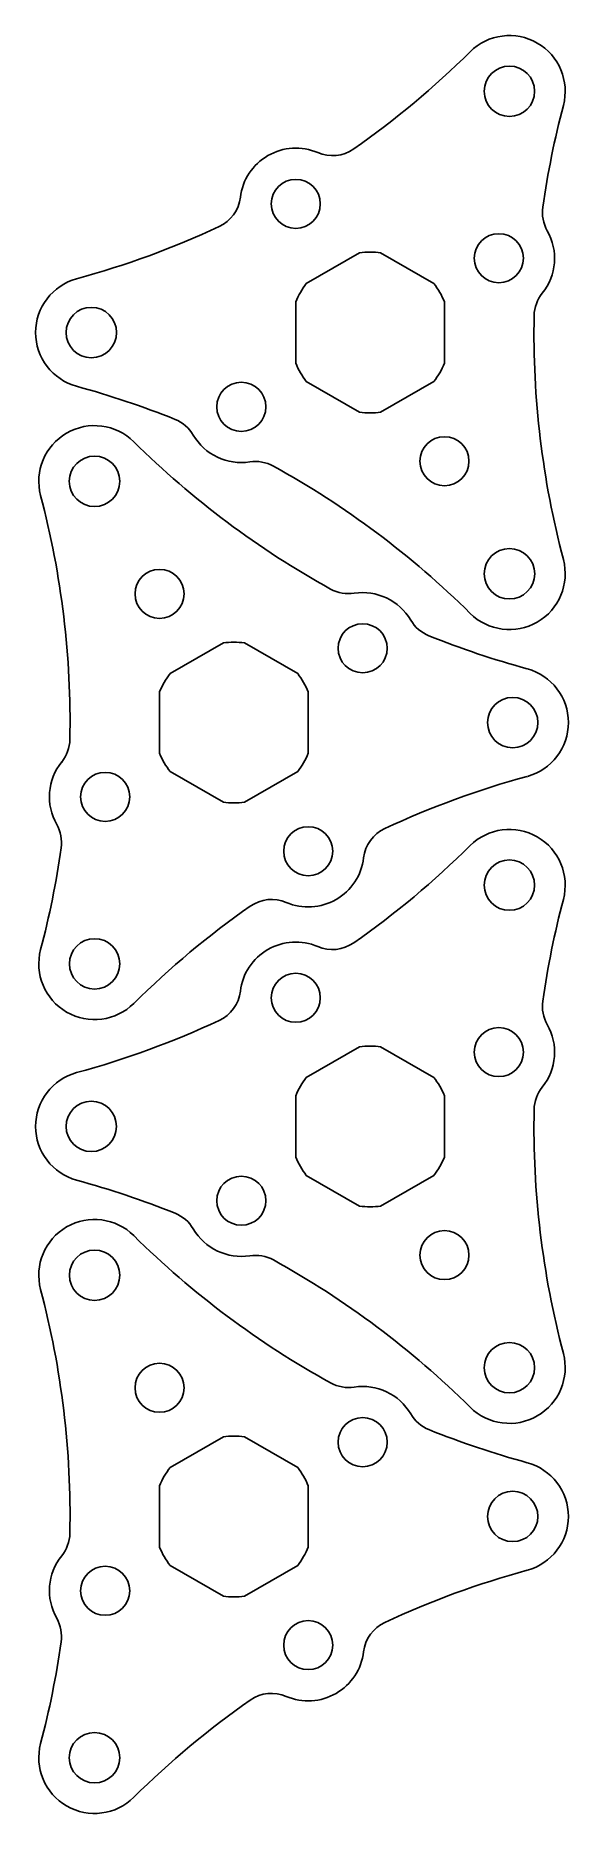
# Model space of a CAD drawing. Header units: inches. Extents: x 2.1 to 3.89, y 1.97 to 7.95.
import ezdxf

# ---------------------------------------------------------------- set-up
doc = ezdxf.new("R2010")
doc.units = ezdxf.units.IN
doc.header["$MEASUREMENT"] = 0
doc.layers.add('1', color=1, linetype='Continuous', lineweight=25, true_color=0xff0000)

msp = doc.modelspace()

# ---------------------------------------------------------------- linework, layer by layer
at = {"layer": '1', "color": 7}
for p, q in [((3.1919, 7.2208), (3.0131, 7.1176)), ((3.4419, 7.1176), (3.2631, 7.2208)), ((2.9775, 7.0559), (2.9775, 6.8495)), ((3.4775, 6.8495), (3.4775, 7.0559)), ((3.0131, 6.7878), (3.1919, 6.6846)), ((3.2631, 6.6846), (3.4419, 6.7878)), ((2.734, 5.9082), (2.5552, 5.805)), ((2.984, 5.805), (2.8052, 5.9082)), ((2.5196, 5.7433), (2.5196, 5.5369)), ((3.0196, 5.5369), (3.0196, 5.7433)), ((2.5552, 5.4752), (2.734, 5.372)), ((2.8052, 5.372), (2.984, 5.4752)), ((3.1919, 4.5492), (3.0131, 4.446)), ((3.4419, 4.446), (3.2631, 4.5492)), ((2.9775, 4.3843), (2.9775, 4.1779)), ((3.4775, 4.1779), (3.4775, 4.3843)), ((3.0131, 4.1162), (3.1919, 4.013)), ((3.2631, 4.013), (3.4419, 4.1162)), ((2.734, 3.2366), (2.5552, 3.1334)), ((2.984, 3.1334), (2.8052, 3.2366)), ((2.5196, 3.0717), (2.5196, 2.8653)), ((3.0196, 2.8653), (3.0196, 3.0717)), ((2.5552, 2.8036), (2.734, 2.7004)), ((2.8052, 2.7004), (2.984, 2.8036))]:
    msp.add_line(p, q, dxfattribs=at)
for centre, radius in [((3.6963, 7.7646), 0.0847), ((2.9775, 7.3857), 0.0825), ((3.6605, 7.2027), 0.0825), ((2.29, 6.9527), 0.0848), ((2.7945, 6.7027), 0.0825), ((3.4775, 6.5197), 0.0825), ((2.3008, 6.452), 0.0848), ((3.6963, 6.1408), 0.0848), ((2.5196, 6.0731), 0.0825), ((3.2026, 5.8901), 0.0825), ((3.7071, 5.6401), 0.0847), ((2.3366, 5.3901), 0.0825), ((3.0196, 5.2071), 0.0825), ((3.6963, 5.093), 0.0847), ((2.3008, 4.8282), 0.0847), ((2.9775, 4.7141), 0.0825), ((3.6605, 4.5311), 0.0825), ((2.29, 4.2811), 0.0847), ((2.7945, 4.0311), 0.0825), ((3.4775, 3.8481), 0.0825), ((2.3008, 3.7804), 0.0847), ((3.6963, 3.4692), 0.0847), ((2.5196, 3.4015), 0.0825), ((3.2026, 3.2185), 0.0825), ((3.7071, 2.9685), 0.0847), ((2.3366, 2.7185), 0.0825), ((3.0196, 2.5355), 0.0825), ((2.3008, 2.1566), 0.0848)]:
    msp.add_circle(centre, radius, dxfattribs=at)
for centre, radius, start, end in [((1.4509, 10.0298), 3.0019, 304.9913, 314.7475), ((3.6962, 7.7646), 0.1875, 345.2525, 134.7475), ((6.7806, 6.9527), 3.0019, 165.2525, 171.9205), ((2.9775, 7.3857), 0.1875, 66.7761, 173.224), ((3.1007, 7.6729), 0.125, 246.7762, 304.9913), ((2.6672, 7.4226), 0.125, 295.0088, 353.2239), ((3.9322, 7.357), 0.125, 171.9204, 209.597), ((1.4509, 10.0298), 3.0019, 285.2525, 295.0087), ((3.6605, 7.2027), 0.1875, 321.2407, 29.5972), ((3.2275, 6.9527), 0.2705, 82.4357, 97.5643), ((2.29, 6.9527), 0.1875, 105.2525, 254.7475), ((3.2275, 6.9527), 0.2705, 142.4357, 157.5642), ((3.2275, 6.9527), 0.2705, 22.4358, 37.5644), ((3.9042, 7.007), 0.125, 141.2407, 178.9176), ((6.7806, 6.9527), 3.0019, 178.9173, 194.7475), ((3.2275, 6.9527), 0.2705, 202.4356, 217.5643), ((3.2275, 6.9527), 0.2705, 322.4357, 337.5644), ((1.4509, 3.8756), 3.0019, 68.0795, 74.7475), ((2.525, 6.5445), 0.125, 30.4028, 68.0794), ((3.2275, 6.9527), 0.2705, 262.4357, 277.5643), ((2.3008, 6.452), 0.1875, 45.2525, 194.7475), ((4.5461, 8.7172), 3.0019, 225.2525, 241.0827), ((2.7945, 6.7027), 0.1875, 210.4028, 278.7593), ((2.8421, 6.3938), 0.125, 61.0827, 98.7593), ((1.4509, 3.8756), 3.0019, 45.2525, 61.0827), ((-0.7835, 5.6401), 3.0019, 358.9174, 14.7475), ((3.6962, 6.1408), 0.1875, 225.2525, 14.7475), ((3.155, 6.199), 0.125, 241.0827, 278.7593), ((3.2026, 5.8901), 0.1875, 30.4029, 98.7593), ((3.4721, 6.0483), 0.125, 210.4028, 248.0794), ((4.5461, 8.7172), 3.0019, 248.0795, 254.7475), ((2.7696, 5.6401), 0.2705, 82.4357, 97.5643), ((2.7696, 5.6401), 0.2705, 142.4357, 157.5643), ((2.7696, 5.6401), 0.2705, 22.4357, 37.5644), ((3.7071, 5.6401), 0.1875, 285.2525, 74.7475), ((2.0929, 5.5857), 0.125, 321.2407, 358.9171), ((2.3366, 5.3901), 0.1875, 141.2407, 209.5973), ((2.7696, 5.6401), 0.2705, 202.4357, 217.5643), ((2.7696, 5.6401), 0.2705, 322.4357, 337.5643), ((4.5461, 2.563), 3.0019, 105.2525, 115.0087), ((2.7696, 5.6401), 0.2705, 262.4357, 277.5643), ((2.0648, 5.2358), 0.125, 351.9205, 29.597), ((3.3299, 5.1702), 0.125, 115.0087, 173.224), ((3.6962, 5.093), 0.1875, 345.2526, 134.7474), ((-0.7835, 5.6401), 3.0019, 345.2525, 351.9205), ((1.4509, 7.3582), 3.0019, 304.9913, 314.7475), ((3.0196, 5.2071), 0.1875, 246.7762, 353.2238), ((2.8963, 4.9199), 0.125, 66.7761, 124.9914), ((6.7806, 4.2811), 3.0019, 165.2525, 171.9205), ((4.5461, 2.563), 3.0019, 124.9913, 134.7475), ((2.3008, 4.8282), 0.1875, 165.2526, 314.7474), ((2.9775, 4.7141), 0.1875, 66.7762, 173.2239), ((3.1007, 5.0013), 0.125, 246.7762, 304.9913), ((2.6672, 4.751), 0.125, 295.0088, 353.2239), ((3.9322, 4.6854), 0.125, 171.9206, 209.5971), ((1.4509, 7.3582), 3.0019, 285.2525, 295.0087), ((3.6605, 4.5311), 0.1875, 321.2407, 29.5972), ((3.2275, 4.2811), 0.2705, 82.4357, 97.5643), ((2.29, 4.2811), 0.1875, 105.2525, 254.7475), ((3.2275, 4.2811), 0.2705, 142.4357, 157.5643), ((3.2275, 4.2811), 0.2705, 22.4357, 37.5644), ((3.9042, 4.3354), 0.125, 141.2406, 178.9174), ((6.7806, 4.2811), 3.0019, 178.9173, 194.7475), ((3.2275, 4.2811), 0.2705, 202.4357, 217.5644), ((3.2275, 4.2811), 0.2705, 322.4356, 337.5643), ((1.4509, 1.204), 3.0019, 68.0795, 74.7475), ((3.2275, 4.2811), 0.2705, 262.4357, 277.5643), ((2.3008, 3.7804), 0.1875, 45.2525, 194.7475), ((2.525, 3.8729), 0.125, 30.4028, 68.0795), ((4.5461, 6.0456), 3.0019, 225.2525, 241.0827), ((2.7945, 4.0311), 0.1875, 210.4029, 278.7593), ((2.8421, 3.7222), 0.125, 61.0826, 98.7593), ((1.4509, 1.204), 3.0019, 45.2525, 61.0827), ((-0.7835, 2.9685), 3.0019, 358.9174, 14.7475), ((3.6962, 3.4692), 0.1875, 225.2526, 14.7475), ((3.155, 3.5273), 0.125, 241.0827, 278.7593), ((3.2026, 3.2185), 0.1875, 30.4029, 98.7593), ((3.4721, 3.3766), 0.125, 210.4028, 248.0795), ((2.7696, 2.9685), 0.2705, 82.4357, 97.5643), ((4.5461, 6.0456), 3.0019, 248.0795, 254.7475), ((2.7696, 2.9685), 0.2705, 142.4357, 157.5643), ((2.7696, 2.9685), 0.2705, 22.4357, 37.5643), ((3.7071, 2.9685), 0.1875, 285.2525, 74.7476), ((2.0929, 2.9141), 0.125, 321.2407, 358.9174), ((2.3366, 2.7185), 0.1875, 141.2406, 209.5972), ((2.7696, 2.9685), 0.2705, 202.4357, 217.5643), ((2.7696, 2.9685), 0.2705, 322.4357, 337.5643), ((4.5461, -0.1086), 3.0019, 105.2525, 115.0087), ((2.7696, 2.9685), 0.2705, 262.4357, 277.5643), ((2.0648, 2.5641), 0.125, 351.9206, 29.5972), ((3.3299, 2.4986), 0.125, 115.0087, 173.2239), ((-0.7835, 2.9685), 3.0019, 345.2525, 351.9205), ((3.0196, 2.5355), 0.1875, 246.7761, 353.2238), ((4.5461, -0.1086), 3.0019, 124.9913, 134.7475), ((2.8963, 2.2483), 0.125, 66.7762, 124.9913), ((2.3008, 2.1566), 0.1875, 165.2526, 314.7475)]:
    msp.add_arc(centre, radius, start, end, dxfattribs=at)

doc.saveas('drawing.dxf')
